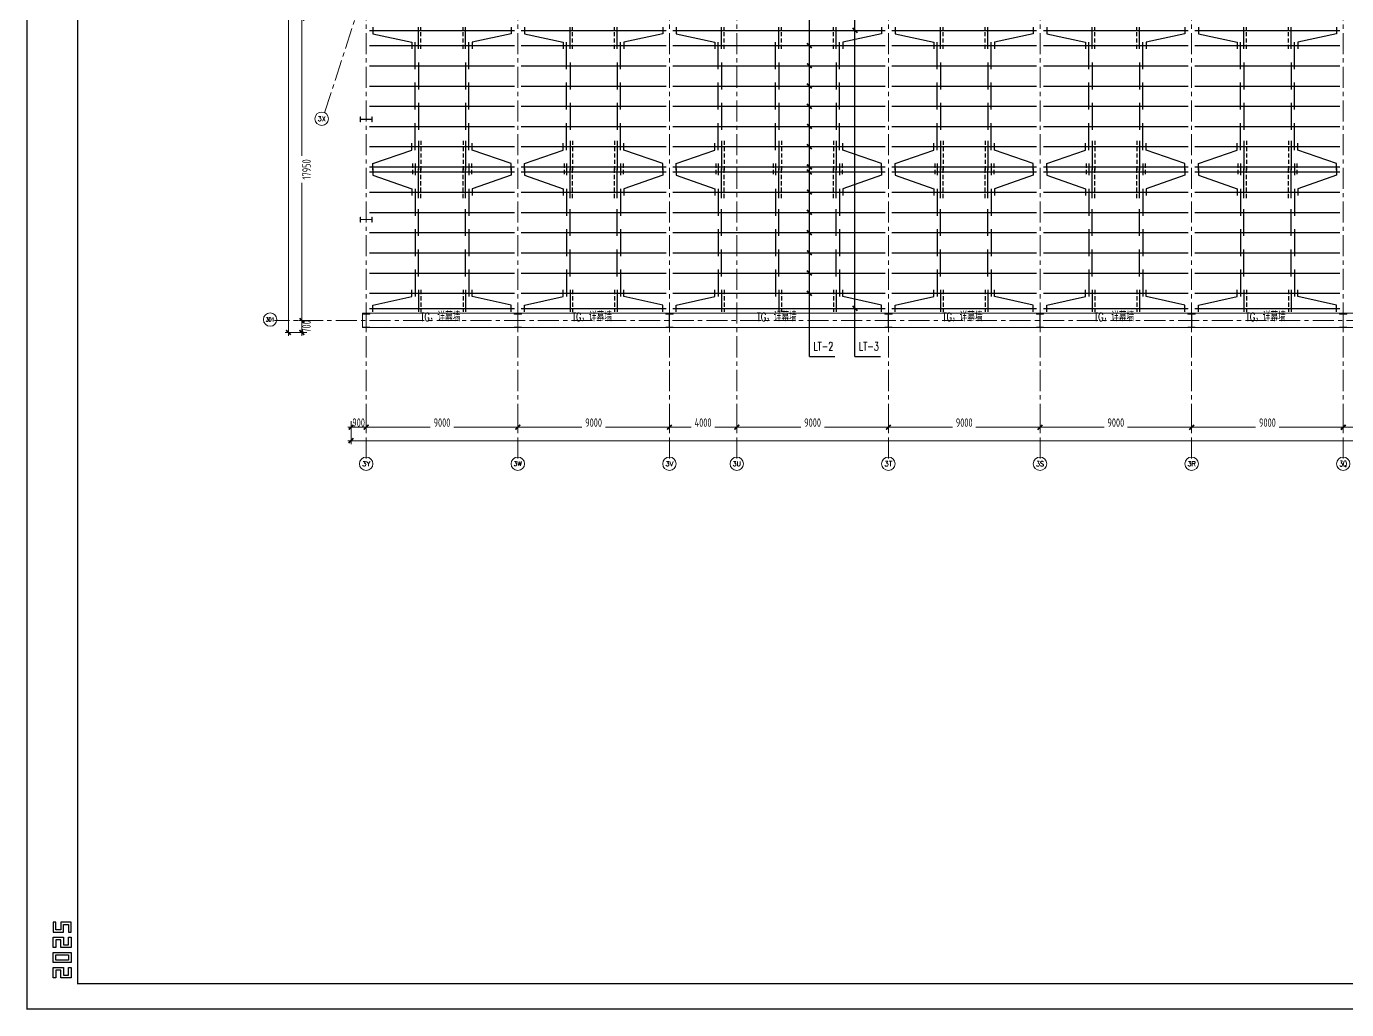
# Model space of a CAD drawing. Extents: x -1201378 to 2367219, y -619313 to 244905.
# Drawn here: x 2112071 to 2190442, y -296140 to -237786 of the extents above; entities that cross this region are included whole.
import ezdxf
from ezdxf.enums import TextEntityAlignment as Align

# ---------------------------------------------------------------- set-up
doc = ezdxf.new("R2010")
doc.units = 0
doc.header["$LTSCALE"] = 1000
doc.linetypes.add('CENTER', pattern=[2, 1.25, -0.25, 0.25, -0.25])
doc.linetypes.add('DASHED', pattern=[0.75, 0.5, -0.25])
doc.layers.get('0').update_dxf_attribs({"linetype": 'CONTINUOUS'})
doc.layers.get('Defpoints').update_dxf_attribs({"linetype": 'CONTINUOUS'})
for name, color, linetype in [('0-cxFrame', 155, 'CONTINUOUS'), ('A-WINDOW', 140, 'CONTINUOUS'), ('S-SGJ', 21, 'CONTINUOUS'), ('S-SHAPE', 51, 'CONTINUOUS')]:
    doc.layers.add(name, color=color, linetype=linetype)
for name, color, linetype, lineweight in [('0-cxText', 131, 'CONTINUOUS', 25), ('S-axis', 111, 'CONTINUOUS', 0), ('S-col', 2, 'CONTINUOUS', 0), ('S-dote', 5, 'CENTER', 0), ('THIN', 7, 'CONTINUOUS', 0), ('梁', 4, 'CONTINUOUS', 18)]:
    doc.layers.add(name, color=color, linetype=linetype, lineweight=lineweight)
doc.styles.add('_TCH_AXIS', font='COMPLEX', dxfattribs={"bigfont": 'GBCBIG'})
doc.styles.add('cx_tuming', font='simhei.ttf')
doc.styles.add('cx_tuqian1', font='')
doc.styles.add('TSSD_Dimension', font='tssdeng.shx', dxfattribs={"width": 0.7, "bigfont": 'hztxt.shx'})
doc.styles.add('TSSD_Rein', font='tj-romans1.shx', dxfattribs={"width": 0.7, "bigfont": 'tj-hztxt.shx'})
doc.styles.add('黑体', font='simhei.ttf', dxfattribs={"width": 0.8})
doc.styles.get('cx_tuqian1').set_extended_font_data('SimSun')
doc.dimstyles.new('TSSD_200_200', dxfattribs={"dimtxt": 500, "dimasz": 200, "dimexe": 200, "dimexo": 500, "dimgap": 200, "dimtad": 1, "dimdec": 0, "dimzin": 0, "dimdsep": 46, "dimtxsty": 'TSSD_Dimension', "dimblk": 'ARCHTICK', "dimcen": 0, "dimdle": 200, "dimclrt": 7, "dimadec": 0, "dimazin": 0, "dimtfac": 1, "dimtdec": 0, "dimtix": 1, "dimtmove": 2, "dimatfit": 3, "dimfxl": 1, "dimtolj": 1, "dimtzin": 0, "dimarcsym": 0})

# ---------------------------------------------------------------- blocks, each defined once
blk = doc.blocks.new('w42343243')
at = {"layer": 'S-col'}
blk.add_lwpolyline([(-165069, 621020), (-164639, 621020), (-164639, 621002), (-164848, 621002), (-164848, 620238), (-164639, 620238), (-164639, 620220), (-165069, 620220), (-165069, 620238), (-164860, 620238), (-164860, 621002), (-165069, 621002)], close=True, dxfattribs=at)
blk = doc.blocks.new('42343')
at = {"layer": 'A-WINDOW'}
for p in [(-148000, -71700), (-139000, -71700), (-130000, -71700), (-117000, -71700), (-108000, -71700), (-99000, -71700), (-90000, -71700)]:
    blk.add_blockref('w42343243', p, dxfattribs=at)
blk = doc.blocks.new('_ArchTick')
at = {"color": 0, "linetype": 'ByBlock', "const_width": 0.5}
blk.add_lwpolyline([(-0.71, -0.71), (0.71, 0.71)], dxfattribs=at)
blk = doc.blocks.new('*D486')
at = {"layer": 'Defpoints', "color": 0, "transparency": 16777216}
for p in [(-268658, -360718), (-267758, -360718), (-267758, -361576)]:
    blk.add_point(p, dxfattribs=at)
at = {"layer": 'S-axis', "color": 0, "lineweight": -2, "transparency": 16777216}
for p, q in [((-268658, -361218), (-268658, -361776)), ((-267758, -361218), (-267758, -361776)), ((-268858, -361576), (-267558, -361576))]:
    blk.add_line(p, q, dxfattribs=at)
at = {"layer": 'S-axis', "color": 0, "lineweight": -2, "transparency": 16777216, "xscale": 200, "yscale": 200, "zscale": 200, "rotation": 180}
blk.add_blockref('_ArchTick', (-268658, -361576), dxfattribs=at)
at = {"layer": 'S-axis', "color": 0, "lineweight": -2, "transparency": 16777216, "xscale": 200, "yscale": 200, "zscale": 200}
blk.add_blockref('_ArchTick', (-267758, -361576), dxfattribs=at)
at = {"layer": 'S-axis', "color": 7, "transparency": 16777216, "insert": (-268208, -361301), "char_height": 500, "attachment_point": 5, "style": 'TSSD_Dimension'}
blk.add_mtext('\\A1;900', dxfattribs=at)
blk = doc.blocks.new('*D487')
at = {"layer": 'Defpoints', "color": 0, "transparency": 16777216}
for p in [(-267758, -360718), (-258758, -360718), (-258758, -361576)]:
    blk.add_point(p, dxfattribs=at)
at = {"layer": 'S-axis', "color": 0, "lineweight": -2, "transparency": 16777216}
for p, q in [((-267758, -361218), (-267758, -361776)), ((-258758, -361218), (-258758, -361776)), ((-267958, -361576), (-263957, -361576)), ((-258558, -361576), (-262560, -361576))]:
    blk.add_line(p, q, dxfattribs=at)
at = {"layer": 'S-axis', "color": 0, "lineweight": -2, "transparency": 16777216, "xscale": 200, "yscale": 200, "zscale": 200, "rotation": 180}
blk.add_blockref('_ArchTick', (-267758, -361576), dxfattribs=at)
at = {"layer": 'S-axis', "color": 0, "lineweight": -2, "transparency": 16777216, "xscale": 200, "yscale": 200, "zscale": 200}
blk.add_blockref('_ArchTick', (-258758, -361576), dxfattribs=at)
at = {"layer": 'S-axis', "color": 7, "transparency": 16777216, "insert": (-263258, -361301), "char_height": 500, "attachment_point": 5, "style": 'TSSD_Dimension'}
blk.add_mtext('\\A1;9000', dxfattribs=at)
blk = doc.blocks.new('*D488')
at = {"layer": 'Defpoints', "color": 0, "transparency": 16777216}
for p in [(-258758, -360718), (-249758, -360718), (-249758, -361576)]:
    blk.add_point(p, dxfattribs=at)
at = {"layer": 'S-axis', "color": 0, "lineweight": -2, "transparency": 16777216}
for p, q in [((-258758, -361218), (-258758, -361776)), ((-249758, -361218), (-249758, -361776)), ((-258958, -361576), (-254957, -361576)), ((-249558, -361576), (-253560, -361576))]:
    blk.add_line(p, q, dxfattribs=at)
at = {"layer": 'S-axis', "color": 0, "lineweight": -2, "transparency": 16777216, "xscale": 200, "yscale": 200, "zscale": 200, "rotation": 180}
blk.add_blockref('_ArchTick', (-258758, -361576), dxfattribs=at)
at = {"layer": 'S-axis', "color": 0, "lineweight": -2, "transparency": 16777216, "xscale": 200, "yscale": 200, "zscale": 200}
blk.add_blockref('_ArchTick', (-249758, -361576), dxfattribs=at)
at = {"layer": 'S-axis', "color": 7, "transparency": 16777216, "insert": (-254258, -361301), "char_height": 500, "attachment_point": 5, "style": 'TSSD_Dimension'}
blk.add_mtext('\\A1;9000', dxfattribs=at)
blk = doc.blocks.new('*D489')
at = {"layer": 'Defpoints', "color": 0, "transparency": 16777216}
for p in [(-249758, -360718), (-245758, -360718), (-245758, -361576)]:
    blk.add_point(p, dxfattribs=at)
at = {"layer": 'S-axis', "color": 0, "lineweight": -2, "transparency": 16777216}
for p, q in [((-249758, -361218), (-249758, -361776)), ((-245758, -361218), (-245758, -361776)), ((-249958, -361576), (-248457, -361576)), ((-245558, -361576), (-247060, -361576))]:
    blk.add_line(p, q, dxfattribs=at)
at = {"layer": 'S-axis', "color": 0, "lineweight": -2, "transparency": 16777216, "xscale": 200, "yscale": 200, "zscale": 200, "rotation": 180}
blk.add_blockref('_ArchTick', (-249758, -361576), dxfattribs=at)
at = {"layer": 'S-axis', "color": 0, "lineweight": -2, "transparency": 16777216, "xscale": 200, "yscale": 200, "zscale": 200}
blk.add_blockref('_ArchTick', (-245758, -361576), dxfattribs=at)
at = {"layer": 'S-axis', "color": 7, "transparency": 16777216, "insert": (-247758, -361301), "char_height": 500, "attachment_point": 5, "style": 'TSSD_Dimension'}
blk.add_mtext('\\A1;4000', dxfattribs=at)
blk = doc.blocks.new('*D490')
at = {"layer": 'Defpoints', "color": 0, "transparency": 16777216}
for p in [(-245758, -360718), (-236758, -360718), (-236758, -361576)]:
    blk.add_point(p, dxfattribs=at)
at = {"layer": 'S-axis', "color": 0, "lineweight": -2, "transparency": 16777216}
for p, q in [((-245758, -361218), (-245758, -361776)), ((-236758, -361218), (-236758, -361776)), ((-245958, -361576), (-241957, -361576)), ((-236558, -361576), (-240560, -361576))]:
    blk.add_line(p, q, dxfattribs=at)
at = {"layer": 'S-axis', "color": 0, "lineweight": -2, "transparency": 16777216, "xscale": 200, "yscale": 200, "zscale": 200, "rotation": 180}
blk.add_blockref('_ArchTick', (-245758, -361576), dxfattribs=at)
at = {"layer": 'S-axis', "color": 0, "lineweight": -2, "transparency": 16777216, "xscale": 200, "yscale": 200, "zscale": 200}
blk.add_blockref('_ArchTick', (-236758, -361576), dxfattribs=at)
at = {"layer": 'S-axis', "color": 7, "transparency": 16777216, "insert": (-241258, -361301), "char_height": 500, "attachment_point": 5, "style": 'TSSD_Dimension'}
blk.add_mtext('\\A1;9000', dxfattribs=at)
blk = doc.blocks.new('*D491')
at = {"layer": 'Defpoints', "color": 0, "transparency": 16777216}
for p in [(-236758, -360718), (-227758, -360718), (-227758, -361576)]:
    blk.add_point(p, dxfattribs=at)
at = {"layer": 'S-axis', "color": 0, "lineweight": -2, "transparency": 16777216}
for p, q in [((-236758, -361218), (-236758, -361776)), ((-227758, -361218), (-227758, -361776)), ((-236958, -361576), (-232957, -361576)), ((-227558, -361576), (-231560, -361576))]:
    blk.add_line(p, q, dxfattribs=at)
at = {"layer": 'S-axis', "color": 0, "lineweight": -2, "transparency": 16777216, "xscale": 200, "yscale": 200, "zscale": 200, "rotation": 180}
blk.add_blockref('_ArchTick', (-236758, -361576), dxfattribs=at)
at = {"layer": 'S-axis', "color": 0, "lineweight": -2, "transparency": 16777216, "xscale": 200, "yscale": 200, "zscale": 200}
blk.add_blockref('_ArchTick', (-227758, -361576), dxfattribs=at)
at = {"layer": 'S-axis', "color": 7, "transparency": 16777216, "insert": (-232258, -361301), "char_height": 500, "attachment_point": 5, "style": 'TSSD_Dimension'}
blk.add_mtext('\\A1;9000', dxfattribs=at)
blk = doc.blocks.new('*D492')
at = {"layer": 'Defpoints', "color": 0, "transparency": 16777216}
for p in [(-227758, -360718), (-218758, -360718), (-218758, -361576)]:
    blk.add_point(p, dxfattribs=at)
at = {"layer": 'S-axis', "color": 0, "lineweight": -2, "transparency": 16777216}
for p, q in [((-227758, -361218), (-227758, -361776)), ((-218758, -361218), (-218758, -361776)), ((-227958, -361576), (-223957, -361576)), ((-218558, -361576), (-222560, -361576))]:
    blk.add_line(p, q, dxfattribs=at)
at = {"layer": 'S-axis', "color": 0, "lineweight": -2, "transparency": 16777216, "xscale": 200, "yscale": 200, "zscale": 200, "rotation": 180}
blk.add_blockref('_ArchTick', (-227758, -361576), dxfattribs=at)
at = {"layer": 'S-axis', "color": 0, "lineweight": -2, "transparency": 16777216, "xscale": 200, "yscale": 200, "zscale": 200}
blk.add_blockref('_ArchTick', (-218758, -361576), dxfattribs=at)
at = {"layer": 'S-axis', "color": 7, "transparency": 16777216, "insert": (-223258, -361301), "char_height": 500, "attachment_point": 5, "style": 'TSSD_Dimension'}
blk.add_mtext('\\A1;9000', dxfattribs=at)
blk = doc.blocks.new('*D493')
at = {"layer": 'Defpoints', "color": 0, "transparency": 16777216}
for p in [(-218758, -360718), (-209758, -360718), (-209758, -361576)]:
    blk.add_point(p, dxfattribs=at)
at = {"layer": 'S-axis', "color": 0, "lineweight": -2, "transparency": 16777216}
for p, q in [((-218758, -361218), (-218758, -361776)), ((-209758, -361218), (-209758, -361776)), ((-218958, -361576), (-214957, -361576)), ((-209558, -361576), (-213560, -361576))]:
    blk.add_line(p, q, dxfattribs=at)
at = {"layer": 'S-axis', "color": 0, "lineweight": -2, "transparency": 16777216, "xscale": 200, "yscale": 200, "zscale": 200, "rotation": 180}
blk.add_blockref('_ArchTick', (-218758, -361576), dxfattribs=at)
at = {"layer": 'S-axis', "color": 0, "lineweight": -2, "transparency": 16777216, "xscale": 200, "yscale": 200, "zscale": 200}
blk.add_blockref('_ArchTick', (-209758, -361576), dxfattribs=at)
at = {"layer": 'S-axis', "color": 7, "transparency": 16777216, "insert": (-214258, -361301), "char_height": 500, "attachment_point": 5, "style": 'TSSD_Dimension'}
blk.add_mtext('\\A1;9000', dxfattribs=at)
blk = doc.blocks.new('*D494')
at = {"layer": 'Defpoints', "color": 0, "transparency": 16777216}
for p in [(-209758, -360718), (-200758, -360718), (-200758, -361576)]:
    blk.add_point(p, dxfattribs=at)
at = {"layer": 'S-axis', "color": 0, "lineweight": -2, "transparency": 16777216}
for p, q in [((-209758, -361218), (-209758, -361776)), ((-200758, -361218), (-200758, -361776)), ((-209958, -361576), (-205957, -361576)), ((-200558, -361576), (-204560, -361576))]:
    blk.add_line(p, q, dxfattribs=at)
at = {"layer": 'S-axis', "color": 0, "lineweight": -2, "transparency": 16777216, "xscale": 200, "yscale": 200, "zscale": 200, "rotation": 180}
blk.add_blockref('_ArchTick', (-209758, -361576), dxfattribs=at)
at = {"layer": 'S-axis', "color": 0, "lineweight": -2, "transparency": 16777216, "xscale": 200, "yscale": 200, "zscale": 200}
blk.add_blockref('_ArchTick', (-200758, -361576), dxfattribs=at)
at = {"layer": 'S-axis', "color": 7, "transparency": 16777216, "insert": (-205258, -361301), "char_height": 500, "attachment_point": 5, "style": 'TSSD_Dimension'}
blk.add_mtext('\\A1;9000', dxfattribs=at)
blk = doc.blocks.new('*D519')
at = {"layer": 'Defpoints', "color": 0, "transparency": 16777216}
for p in [(-270790, -337298), (-271576, -355248), (-270790, -355248)]:
    blk.add_point(p, dxfattribs=at)
at = {"layer": 'S-axis', "color": 0, "lineweight": -2, "transparency": 16777216}
for p, q in [((-271290, -337298), (-271776, -337298)), ((-271576, -337098), (-271576, -345467)), ((-271576, -355448), (-271576, -347079)), ((-271290, -355248), (-271776, -355248))]:
    blk.add_line(p, q, dxfattribs=at)
at = {"layer": 'S-axis', "color": 0, "lineweight": -2, "transparency": 16777216, "xscale": 200, "yscale": 200, "zscale": 200}
for p, rotation in [((-271576, -337298), 90), ((-271576, -355248), 270)]:
    blk.add_blockref('_ArchTick', p, dxfattribs=dict(at, rotation=rotation))
at = {"layer": 'S-axis', "color": 7, "transparency": 16777216, "insert": (-271301, -346273), "char_height": 500, "attachment_point": 5, "rotation": 90, "style": 'TSSD_Dimension'}
blk.add_mtext('\\A1;17950', dxfattribs=at)
blk = doc.blocks.new('*D520')
at = {"layer": 'Defpoints', "color": 0, "transparency": 16777216}
for p in [(-270790, -355248), (-271576, -355948), (-270790, -355948)]:
    blk.add_point(p, dxfattribs=at)
at = {"layer": 'S-axis', "color": 0, "lineweight": -2, "transparency": 16777216}
for p, q in [((-271290, -355248), (-271776, -355248)), ((-271576, -355048), (-271576, -356148)), ((-271290, -355948), (-271776, -355948))]:
    blk.add_line(p, q, dxfattribs=at)
at = {"layer": 'S-axis', "color": 0, "lineweight": -2, "transparency": 16777216, "xscale": 200, "yscale": 200, "zscale": 200}
for p, rotation in [((-271576, -355248), 90), ((-271576, -355948), 270)]:
    blk.add_blockref('_ArchTick', p, dxfattribs=dict(at, rotation=rotation))
at = {"layer": 'S-axis', "color": 7, "transparency": 16777216, "insert": (-271301, -355598), "char_height": 500, "attachment_point": 5, "rotation": 90, "style": 'TSSD_Dimension'}
blk.add_mtext('\\A1;700', dxfattribs=at)
blk = doc.blocks.new('*D458')
at = {"layer": 'Defpoints', "color": 0, "transparency": 16777216}
for p in [(-268658, -360818), (-82958, -360818), (-82958, -362376)]:
    blk.add_point(p, dxfattribs=at)
at = {"layer": 'S-axis', "color": 0, "lineweight": -2, "transparency": 16777216}
for p, q in [((-268658, -361318), (-268658, -362576)), ((-82958, -361318), (-82958, -362576)), ((-268858, -362376), (-176749, -362376)), ((-82758, -362376), (-174868, -362376))]:
    blk.add_line(p, q, dxfattribs=at)
at = {"layer": 'S-axis', "color": 0, "lineweight": -2, "transparency": 16777216, "xscale": 200, "yscale": 200, "zscale": 200, "rotation": 180}
blk.add_blockref('_ArchTick', (-268658, -362376), dxfattribs=at)
at = {"layer": 'S-axis', "color": 0, "lineweight": -2, "transparency": 16777216, "xscale": 200, "yscale": 200, "zscale": 200}
blk.add_blockref('_ArchTick', (-82958, -362376), dxfattribs=at)
at = {"layer": 'S-axis', "color": 7, "transparency": 16777216, "insert": (-175808, -362101), "char_height": 500, "attachment_point": 5, "style": 'TSSD_Dimension'}
blk.add_mtext('\\A1;185700', dxfattribs=at)
blk = doc.blocks.new('*D459')
at = {"layer": 'Defpoints', "color": 0, "transparency": 16777216}
for p in [(-270890, -282748), (-272376, -355948), (-270890, -355948)]:
    blk.add_point(p, dxfattribs=at)
at = {"layer": 'S-axis', "color": 0, "lineweight": -2, "transparency": 16777216}
for p, q in [((-271390, -282748), (-272576, -282748)), ((-272376, -282548), (-272376, -318516)), ((-272376, -356148), (-272376, -320181)), ((-271390, -355948), (-272576, -355948))]:
    blk.add_line(p, q, dxfattribs=at)
at = {"layer": 'S-axis', "color": 0, "lineweight": -2, "transparency": 16777216, "xscale": 200, "yscale": 200, "zscale": 200}
for p, rotation in [((-272376, -282748), 90), ((-272376, -355948), 270)]:
    blk.add_blockref('_ArchTick', p, dxfattribs=dict(at, rotation=rotation))
at = {"layer": 'S-axis', "color": 7, "transparency": 16777216, "insert": (-272101, -319348), "char_height": 500, "attachment_point": 5, "rotation": 90, "style": 'TSSD_Dimension'}
blk.add_mtext('\\A1;73200', dxfattribs=at)
blk = doc.blocks.new('TK22.A0 L(Dragon)')
at = {"layer": '0-cxFrame', "color": 7, "const_width": 0.5}
blk.add_lwpolyline([(0, 0), (-1486, 0), (-1486, 841), (0, 841)], close=True, dxfattribs=at)
at = {"layer": '0-cxFrame', "const_width": 0.5}
blk.add_lwpolyline([(-80, 10), (-1466, 10), (-1466, 831), (-80, 831)], close=True, dxfattribs=at)
at = {"layer": 'Defpoints', "color": 2}
for points in [[(-1474.6, 34.37), (-1475.6, 34.37), (-1475.6, 30.37), (-1471.6, 30.37), (-1471.6, 33.37), (-1469.6, 33.37), (-1469.6, 30.37), (-1468.6, 30.37), (-1468.6, 34.37), (-1472.6, 34.37), (-1472.6, 31.37), (-1474.6, 31.37), (-1474.6, 34.37)], [(-1474.6, 24.37), (-1475.6, 24.37), (-1475.6, 28.37), (-1471.6, 28.37), (-1471.6, 25.37), (-1469.6, 25.37), (-1469.6, 28.37), (-1468.6, 28.37), (-1468.6, 24.37), (-1472.6, 24.37), (-1472.6, 27.37), (-1474.6, 27.37), (-1474.6, 24.37)], [(-1474.6, 12.37), (-1475.6, 12.37), (-1475.6, 16.37), (-1471.6, 16.37), (-1471.6, 13.37), (-1469.6, 13.37), (-1469.6, 16.37), (-1468.6, 16.37), (-1468.6, 12.37), (-1472.6, 12.37), (-1472.6, 15.37), (-1474.6, 15.37), (-1474.6, 12.37)]]:
    blk.add_lwpolyline(points, dxfattribs=at)
for points in [[(-1475.6, 18.37), (-1475.6, 22.37), (-1468.6, 22.37), (-1468.6, 18.37)], [(-1474.6, 19.37), (-1474.6, 21.37), (-1469.6, 21.37), (-1469.6, 19.37)]]:
    blk.add_lwpolyline(points, close=True, dxfattribs=at)
at = {"style": '黑体', "flags": 4}
blk.add_attdef('图幅', text='', height=3.3, dxfattribs=at).set_placement((-40, 3), align=Align.RIGHT)
at = {"layer": '0-cxText', "flags": 4}
for tag, height, style, p in [('建设单位', 3.5, 'cx_tuming', (-45, 240)), ('项目名称', 3.5, 'cx_tuming', (-45, 210)), ('子项名称', 3.5, 'cx_tuming', (-45, 180)), ('工程编号', 3.3, 'cx_tuqian1', (-35, 165)), ('图名1', 3.5, 'cx_tuming', (-45, 87)), ('图名2', 3.5, 'cx_tuming', (-45, 79)), ('图名3', 3.5, 'cx_tuming', (-45, 71)), ('出图日期', 3.3, 'cx_tuqian1', (-39, 60)), ('专业', 3.3, 'cx_tuqian1', (-55, 52)), ('图号', 3.3, 'cx_tuqian1', (-55, 44)), ('版次', 3.3, 'cx_tuqian1', (-20, 44))]:
    blk.add_attdef(tag, text='', height=height, dxfattribs=dict(at, style=style)).set_placement(p, align=Align.MIDDLE)
at = {"layer": 'Defpoints', "color": 6, "flags": 4}
for tag, height, style, p in [('tufu', 3.3, '黑体', (-12, 12)), ('dwfname', 4, 'cx_tuqian1', (-80, 3))]:
    blk.add_attdef(tag, text='', height=height, dxfattribs=dict(at, style=style)).set_placement(p, align=Align.RIGHT)
blk = doc.blocks.new('nt66')
at = {"layer": 'S-col'}
blk.add_lwpolyline([(-195790, 766820), (-195490, 766820), (-195490, 766808), (-195636, 766808), (-195636, 766132), (-195490, 766132), (-195490, 766120), (-195790, 766120), (-195790, 766132), (-195644, 766132), (-195644, 766808), (-195790, 766808)], close=True, dxfattribs=at)
blk = doc.blocks.new('3#轴网')
at = {"layer": 'S-axis'}
for centre in [(-270397.6, -343266.6), (-273461.5, -355183.9), (-267758.5, -363744.2), (-258758.5, -363744.2), (-249758.5, -363744.2), (-245758.5, -363744.2), (-236758.5, -363744.2), (-227758.5, -363744.2), (-218758.5, -363744.2), (-209758.5, -363744.2)]:
    blk.add_circle(centre, 400, dxfattribs=at)
at = {"layer": 'S-dote'}
for p, q in [((-267758.5, -363428.2), (-267758.5, -277213.2)), ((-258758.5, -363428.2), (-258758.5, -277944.2)), ((-249758.5, -363428.2), (-249758.5, -277944.2)), ((-245758.5, -363428.2), (-245758.5, -277948.2)), ((-236758.5, -363428.2), (-236758.5, -277948.2)), ((-227758.5, -363428.2), (-227758.5, -277948.2)), ((-218758.5, -363428.2), (-218758.5, -277944.2)), ((-209758.5, -363428.2), (-209758.5, -277944.2)), ((-78316.2, -355248.2), (-273210.6, -355248.2))]:
    blk.add_line(p, q, dxfattribs=at)
blk.add_lwpolyline([(-270224.1, -342906.2), (-249758.5, -279830.8)], dxfattribs=at)
at = {"layer": 'S-axis', "style": '_TCH_AXIS'}
for s, height, p, p2 in [('3X', 276.42, (-270641.1, -343404.8), (-270154.1, -343404.8)), ('301', 224.46, (-273718, -355296.1), (-273205, -355296.1)), ('3Y', 270.86, (-268003.5, -363879.7), (-267513.4, -363879.7)), ('3W', 255.29, (-259007.7, -363871.9), (-258509.3, -363871.9)), ('3V', 276.42, (-250002, -363882.4), (-249515, -363882.4)), ('3U', 265.5, (-246005, -363877), (-245511.9, -363877)), ('3T', 294.28, (-236996.7, -363891.4), (-236520.2, -363891.4)), ('3S', 300.65, (-227994.7, -363894.5), (-227522.2, -363894.5)), ('3R', 276.42, (-219002, -363882.4), (-218515, -363882.4))]:
    blk.add_text(s, height=height, dxfattribs=at).set_placement(p, p2, align=Align.FIT)
at = {"layer": 'S-axis', "style": '_TCH_AXIS', "width": 0.807692}
blk.add_text('3Q', height=333.94, dxfattribs=at).set_placement((-209983.2, -363911.2), (-209533.7, -363911.2), align=Align.FIT)
at = {"layer": 'S-axis'}
for base, p1, p2, angle, picture, middle in [((-272376.4, -355948.2), (-270890, -282748.2), (-270890, -355948.2), 270, '*D459', (-272101.4, -319348.2)), ((-271576.4, -355248.2), (-270790, -337298.2), (-270790, -355248.2), 270, '*D519', (-271301.4, -346273.2)), ((-271576.4, -355948.2), (-270790, -355248.2), (-270790, -355948.2), 270, '*D520', (-271301.4, -355598.2)), ((-267758.5, -361576), (-268658.5, -360718), (-267758.5, -360718), 0, '*D486', (-268208.5, -361301)), ((-82958.5, -362376), (-268658.5, -360818), (-82958.5, -360818), 0, '*D458', (-175808.5, -362101)), ((-258758.5, -361576), (-267758.5, -360718), (-258758.5, -360718), 0, '*D487', (-263258.5, -361301)), ((-249758.5, -361576), (-258758.5, -360718), (-249758.5, -360718), 0, '*D488', (-254258.5, -361301)), ((-245758.5, -361576), (-249758.5, -360718), (-245758.5, -360718), 0, '*D489', (-247758.5, -361301)), ((-236758.5, -361576), (-245758.5, -360718), (-236758.5, -360718), 0, '*D490', (-241258.5, -361301)), ((-227758.5, -361576), (-236758.5, -360718), (-227758.5, -360718), 0, '*D491', (-232258.5, -361301)), ((-218758.5, -361576), (-227758.5, -360718), (-218758.5, -360718), 0, '*D492', (-223258.5, -361301)), ((-209758.5, -361576), (-218758.5, -360718), (-209758.5, -360718), 0, '*D493', (-214258.5, -361301)), ((-200758.5, -361576), (-209758.5, -360718), (-200758.5, -360718), 0, '*D494', (-205258.5, -361301))]:
    dim = blk.add_linear_dim(base=base, p1=p1, p2=p2, angle=angle, dimstyle='TSSD_200_200', dxfattribs=at)
    dim.commit()
    dim.dimension.update_dxf_attribs({"geometry": picture, "text_midpoint": middle, "dimtype": 161})

msp = doc.modelspace()

# ---------------------------------------------------------------- linework, layer by layer
at = {"layer": 'S-SGJ'}
for p, q in [((2161255.3, -257376), (2161255.3, -184173.2)), ((2158549.7, -257376), (2158549.7, -185073.2)), ((2158549.7, -257376), (2160069.4, -257376)), ((2161255.3, -257376), (2162774.9, -257376))]:
    msp.add_line(p, q, dxfattribs=at)
at = {"layer": 'S-SHAPE'}
for p, q in [((2132441.5, -238023.2), (2141041.5, -238023.2)), ((2135341.5, -239123.2), (2135341.5, -237823.2)), ((2138141.5, -239123.2), (2138141.5, -237823.2)), ((2141441.5, -238023.2), (2150041.5, -238023.2)), ((2144341.5, -239123.2), (2144341.5, -237823.2)), ((2147141.5, -239123.2), (2147141.5, -237823.2)), ((2150441.5, -238023.2), (2163041.5, -238023.2)), ((2153341.5, -239123.2), (2153341.5, -237823.2)), ((2156741.5, -239123.2), (2156741.5, -237823.2)), ((2160141.5, -239123.2), (2160141.5, -237823.2)), ((2163441.5, -238023.2), (2172041.5, -238023.2)), ((2166341.5, -239123.2), (2166341.5, -237823.2)), ((2169141.5, -239123.2), (2169141.5, -237823.2)), ((2172441.5, -238023.2), (2181041.5, -238023.2)), ((2175341.5, -239123.2), (2175341.5, -237823.2)), ((2178141.5, -239123.2), (2178141.5, -237823.2)), ((2181441.5, -238023.2), (2190041.5, -238023.2)), ((2184341.5, -239123.2), (2184341.5, -237823.2)), ((2187141.5, -239123.2), (2187141.5, -237823.2)), ((2132441.5, -238923.2), (2141041.5, -238923.2)), ((2135141.5, -240323.2), (2135141.5, -238723.2)), ((2138341.5, -240323.2), (2138341.5, -238723.2)), ((2141441.5, -238923.2), (2150041.5, -238923.2)), ((2144141.5, -240323.2), (2144141.5, -238723.2)), ((2147341.5, -240323.2), (2147341.5, -238723.2)), ((2150441.5, -238923.2), (2163041.5, -238923.2)), ((2153141.5, -240323.2), (2153141.5, -238723.2)), ((2156541.5, -240323.2), (2156541.5, -238723.2)), ((2160341.5, -240323.2), (2160341.5, -238723.2)), ((2163441.5, -238923.2), (2172041.5, -238923.2)), ((2166141.5, -240323.2), (2166141.5, -238723.2)), ((2169341.5, -240323.2), (2169341.5, -238723.2)), ((2172441.5, -238923.2), (2181041.5, -238923.2)), ((2175141.5, -240323.2), (2175141.5, -238723.2)), ((2178341.5, -240323.2), (2178341.5, -238723.2)), ((2181441.5, -238923.2), (2190041.5, -238923.2)), ((2184141.5, -240323.2), (2184141.5, -238723.2)), ((2187341.5, -240323.2), (2187341.5, -238723.2)), ((2132441.5, -240123.2), (2141041.5, -240123.2)), ((2135341.5, -239923.2), (2135341.5, -241523.2)), ((2138141.5, -239923.2), (2138141.5, -241523.2)), ((2141441.5, -240123.2), (2150041.5, -240123.2)), ((2144341.5, -239923.2), (2144341.5, -241523.2)), ((2147141.5, -239923.2), (2147141.5, -241523.2)), ((2150441.5, -240123.2), (2163041.5, -240123.2)), ((2153341.5, -239923.2), (2153341.5, -241523.2)), ((2156741.5, -239923.2), (2156741.5, -241523.2)), ((2160141.5, -239923.2), (2160141.5, -241523.2)), ((2163441.5, -240123.2), (2172041.5, -240123.2)), ((2166341.5, -239923.2), (2166341.5, -241523.2)), ((2169141.5, -239923.2), (2169141.5, -241523.2)), ((2172441.5, -240123.2), (2181041.5, -240123.2)), ((2175341.5, -239923.2), (2175341.5, -241523.2)), ((2178141.5, -239923.2), (2178141.5, -241523.2)), ((2181441.5, -240123.2), (2190041.5, -240123.2)), ((2184341.5, -239923.2), (2184341.5, -241523.2)), ((2187141.5, -239923.2), (2187141.5, -241523.2)), ((2132441.5, -241323.2), (2141041.5, -241323.2)), ((2135141.5, -242723.2), (2135141.5, -241123.2)), ((2138341.5, -242723.2), (2138341.5, -241123.2)), ((2141441.5, -241323.2), (2150041.5, -241323.2)), ((2144141.5, -242723.2), (2144141.5, -241123.2)), ((2147341.5, -242723.2), (2147341.5, -241123.2)), ((2150441.5, -241323.2), (2163041.5, -241323.2)), ((2153141.5, -242723.2), (2153141.5, -241123.2)), ((2156541.5, -242723.2), (2156541.5, -241123.2)), ((2160341.5, -242723.2), (2160341.5, -241123.2)), ((2163441.5, -241323.2), (2172041.5, -241323.2)), ((2166141.5, -242723.2), (2166141.5, -241123.2)), ((2169341.5, -242723.2), (2169341.5, -241123.2)), ((2172441.5, -241323.2), (2181041.5, -241323.2)), ((2175141.5, -242723.2), (2175141.5, -241123.2)), ((2178341.5, -242723.2), (2178341.5, -241123.2)), ((2181441.5, -241323.2), (2190041.5, -241323.2)), ((2184141.5, -242723.2), (2184141.5, -241123.2)), ((2187341.5, -242723.2), (2187341.5, -241123.2)), ((2132441.5, -242523.2), (2141041.5, -242523.2)), ((2135341.5, -242323.2), (2135341.5, -243923.2)), ((2138141.5, -242323.2), (2138141.5, -243923.2)), ((2141441.5, -242523.2), (2150041.5, -242523.2)), ((2144341.5, -242323.2), (2144341.5, -243923.2)), ((2147141.5, -242323.2), (2147141.5, -243923.2)), ((2150441.5, -242523.2), (2163041.5, -242523.2)), ((2153341.5, -242323.2), (2153341.5, -243923.2)), ((2156741.5, -242323.2), (2156741.5, -243923.2)), ((2160141.5, -242323.2), (2160141.5, -243923.2)), ((2163441.5, -242523.2), (2172041.5, -242523.2)), ((2166341.5, -242323.2), (2166341.5, -243923.2)), ((2169141.5, -242323.2), (2169141.5, -243923.2)), ((2172441.5, -242523.2), (2181041.5, -242523.2)), ((2175341.5, -242323.2), (2175341.5, -243923.2)), ((2178141.5, -242323.2), (2178141.5, -243923.2)), ((2181441.5, -242523.2), (2190041.5, -242523.2)), ((2184341.5, -242323.2), (2184341.5, -243923.2)), ((2187141.5, -242323.2), (2187141.5, -243923.2)), ((2132441.5, -243723.2), (2141041.5, -243723.2)), ((2135141.5, -245123.2), (2135141.5, -243523.2)), ((2138341.5, -245123.2), (2138341.5, -243523.2)), ((2141441.5, -243723.2), (2150041.5, -243723.2)), ((2144141.5, -245123.2), (2144141.5, -243523.2)), ((2147341.5, -245123.2), (2147341.5, -243523.2)), ((2150441.5, -243723.2), (2163041.5, -243723.2)), ((2153141.5, -245123.2), (2153141.5, -243523.2)), ((2156541.5, -245123.2), (2156541.5, -243523.2)), ((2160341.5, -245123.2), (2160341.5, -243523.2)), ((2163441.5, -243723.2), (2172041.5, -243723.2)), ((2166141.5, -245123.2), (2166141.5, -243523.2)), ((2169341.5, -245123.2), (2169341.5, -243523.2)), ((2172441.5, -243723.2), (2181041.5, -243723.2)), ((2175141.5, -245123.2), (2175141.5, -243523.2)), ((2178341.5, -245123.2), (2178341.5, -243523.2)), ((2181441.5, -243723.2), (2190041.5, -243723.2)), ((2184141.5, -245123.2), (2184141.5, -243523.2)), ((2187341.5, -245123.2), (2187341.5, -243523.2)), ((2132441.5, -244923.2), (2141041.5, -244923.2)), ((2135341.5, -244573.2), (2135341.5, -246323.2)), ((2138141.5, -244573.2), (2138141.5, -246323.2)), ((2141441.5, -244923.2), (2150041.5, -244923.2)), ((2144341.5, -244573.2), (2144341.5, -246323.2)), ((2147141.5, -244573.2), (2147141.5, -246323.2)), ((2150441.5, -244923.2), (2163041.5, -244923.2)), ((2153341.5, -244573.2), (2153341.5, -246323.2)), ((2156741.5, -244573.2), (2156741.5, -246323.2)), ((2160141.5, -244573.2), (2160141.5, -246323.2)), ((2163441.5, -244923.2), (2172041.5, -244923.2)), ((2166341.5, -244573.2), (2166341.5, -246323.2)), ((2169141.5, -244573.2), (2169141.5, -246323.2)), ((2172441.5, -244923.2), (2181041.5, -244923.2)), ((2175341.5, -244573.2), (2175341.5, -246323.2)), ((2178141.5, -244573.2), (2178141.5, -246323.2)), ((2181441.5, -244923.2), (2190041.5, -244923.2)), ((2184341.5, -244573.2), (2184341.5, -246323.2)), ((2187141.5, -244573.2), (2187141.5, -246323.2)), ((2135141.5, -245923.2), (2135141.5, -246623.2)), ((2138341.5, -245923.2), (2138341.5, -246623.2)), ((2144141.5, -245923.2), (2144141.5, -246623.2)), ((2147341.5, -245923.2), (2147341.5, -246623.2)), ((2153141.5, -245923.2), (2153141.5, -246623.2)), ((2156541.5, -245923.2), (2156541.5, -246623.2)), ((2160341.5, -245923.2), (2160341.5, -246623.2)), ((2166141.5, -245923.2), (2166141.5, -246623.2)), ((2169341.5, -245923.2), (2169341.5, -246623.2)), ((2175141.5, -245923.2), (2175141.5, -246623.2)), ((2178341.5, -245923.2), (2178341.5, -246623.2)), ((2184141.5, -245923.2), (2184141.5, -246623.2)), ((2187341.5, -245923.2), (2187341.5, -246623.2)), ((2132441.5, -246123.2), (2141041.5, -246123.2)), ((2132441.5, -246423.2), (2141041.5, -246423.2)), ((2135341.5, -247973.2), (2135341.5, -246223.2)), ((2138141.5, -247973.2), (2138141.5, -246223.2)), ((2141441.5, -246123.2), (2150041.5, -246123.2)), ((2141441.5, -246423.2), (2150041.5, -246423.2)), ((2144341.5, -247973.2), (2144341.5, -246223.2)), ((2147141.5, -247973.2), (2147141.5, -246223.2)), ((2150441.5, -246123.2), (2163041.5, -246123.2)), ((2150441.5, -246423.2), (2163041.5, -246423.2)), ((2153341.5, -247973.2), (2153341.5, -246223.2)), ((2156741.5, -247973.2), (2156741.5, -246223.2)), ((2160141.5, -247973.2), (2160141.5, -246223.2)), ((2163441.5, -246123.2), (2172041.5, -246123.2)), ((2163441.5, -246423.2), (2172041.5, -246423.2)), ((2166341.5, -247973.2), (2166341.5, -246223.2)), ((2169141.5, -247973.2), (2169141.5, -246223.2)), ((2172441.5, -246123.2), (2181041.5, -246123.2)), ((2172441.5, -246423.2), (2181041.5, -246423.2)), ((2175341.5, -247973.2), (2175341.5, -246223.2)), ((2178141.5, -247973.2), (2178141.5, -246223.2)), ((2181441.5, -246123.2), (2190041.5, -246123.2)), ((2181441.5, -246423.2), (2190041.5, -246423.2)), ((2184341.5, -247973.2), (2184341.5, -246223.2)), ((2187141.5, -247973.2), (2187141.5, -246223.2)), ((2132441.5, -247623.2), (2141041.5, -247623.2)), ((2135141.5, -247423.2), (2135141.5, -249023.2)), ((2138341.5, -247423.2), (2138341.5, -249023.2)), ((2141441.5, -247623.2), (2150041.5, -247623.2)), ((2144141.5, -247423.2), (2144141.5, -249023.2)), ((2147341.5, -247423.2), (2147341.5, -249023.2)), ((2150441.5, -247623.2), (2163041.5, -247623.2)), ((2153141.5, -247423.2), (2153141.5, -249023.2)), ((2156541.5, -247423.2), (2156541.5, -249023.2)), ((2160341.5, -247423.2), (2160341.5, -249023.2)), ((2163441.5, -247623.2), (2172041.5, -247623.2)), ((2166141.5, -247423.2), (2166141.5, -249023.2)), ((2169341.5, -247423.2), (2169341.5, -249023.2)), ((2172441.5, -247623.2), (2181041.5, -247623.2)), ((2175141.5, -247423.2), (2175141.5, -249023.2)), ((2178341.5, -247423.2), (2178341.5, -249023.2)), ((2181441.5, -247623.2), (2190041.5, -247623.2)), ((2184141.5, -247423.2), (2184141.5, -249023.2)), ((2187341.5, -247423.2), (2187341.5, -249023.2)), ((2132441.5, -248823.2), (2141041.5, -248823.2)), ((2135341.5, -250223.2), (2135341.5, -248623.2)), ((2138141.5, -250223.2), (2138141.5, -248623.2)), ((2141441.5, -248823.2), (2150041.5, -248823.2)), ((2144341.5, -250223.2), (2144341.5, -248623.2)), ((2147141.5, -250223.2), (2147141.5, -248623.2)), ((2150441.5, -248823.2), (2163041.5, -248823.2)), ((2153341.5, -250223.2), (2153341.5, -248623.2)), ((2156741.5, -250223.2), (2156741.5, -248623.2)), ((2160141.5, -250223.2), (2160141.5, -248623.2)), ((2163441.5, -248823.2), (2172041.5, -248823.2)), ((2166341.5, -250223.2), (2166341.5, -248623.2)), ((2169141.5, -250223.2), (2169141.5, -248623.2)), ((2172441.5, -248823.2), (2181041.5, -248823.2)), ((2175341.5, -250223.2), (2175341.5, -248623.2)), ((2178141.5, -250223.2), (2178141.5, -248623.2)), ((2181441.5, -248823.2), (2190041.5, -248823.2)), ((2184341.5, -250223.2), (2184341.5, -248623.2)), ((2187141.5, -250223.2), (2187141.5, -248623.2)), ((2135141.5, -249823.2), (2135141.5, -251423.2)), ((2138341.5, -249823.2), (2138341.5, -251423.2)), ((2144141.5, -249823.2), (2144141.5, -251423.2)), ((2147341.5, -249823.2), (2147341.5, -251423.2)), ((2153141.5, -249823.2), (2153141.5, -251423.2)), ((2156541.5, -249823.2), (2156541.5, -251423.2)), ((2160341.5, -249823.2), (2160341.5, -251423.2)), ((2166141.5, -249823.2), (2166141.5, -251423.2)), ((2169341.5, -249823.2), (2169341.5, -251423.2)), ((2175141.5, -249823.2), (2175141.5, -251423.2)), ((2178341.5, -249823.2), (2178341.5, -251423.2)), ((2184141.5, -249823.2), (2184141.5, -251423.2)), ((2187341.5, -249823.2), (2187341.5, -251423.2)), ((2132441.5, -250023.2), (2141041.5, -250023.2)), ((2141441.5, -250023.2), (2150041.5, -250023.2)), ((2150441.5, -250023.2), (2163041.5, -250023.2)), ((2163441.5, -250023.2), (2172041.5, -250023.2)), ((2172441.5, -250023.2), (2181041.5, -250023.2)), ((2181441.5, -250023.2), (2190041.5, -250023.2)), ((2132441.5, -251223.2), (2141041.5, -251223.2)), ((2135341.5, -252623.2), (2135341.5, -251023.2)), ((2138141.5, -252623.2), (2138141.5, -251023.2)), ((2141441.5, -251223.2), (2150041.5, -251223.2)), ((2144341.5, -252623.2), (2144341.5, -251023.2)), ((2147141.5, -252623.2), (2147141.5, -251023.2)), ((2150441.5, -251223.2), (2163041.5, -251223.2)), ((2153341.5, -252623.2), (2153341.5, -251023.2)), ((2156741.5, -252623.2), (2156741.5, -251023.2)), ((2160141.5, -252623.2), (2160141.5, -251023.2)), ((2163441.5, -251223.2), (2172041.5, -251223.2)), ((2166341.5, -252623.2), (2166341.5, -251023.2)), ((2169141.5, -252623.2), (2169141.5, -251023.2)), ((2172441.5, -251223.2), (2181041.5, -251223.2)), ((2175341.5, -252623.2), (2175341.5, -251023.2)), ((2178141.5, -252623.2), (2178141.5, -251023.2)), ((2181441.5, -251223.2), (2190041.5, -251223.2)), ((2184341.5, -252623.2), (2184341.5, -251023.2)), ((2187141.5, -252623.2), (2187141.5, -251023.2)), ((2135141.5, -252223.2), (2135141.5, -253823.2)), ((2138341.5, -252223.2), (2138341.5, -253823.2)), ((2144141.5, -252223.2), (2144141.5, -253823.2)), ((2147341.5, -252223.2), (2147341.5, -253823.2)), ((2153141.5, -252223.2), (2153141.5, -253823.2)), ((2156541.5, -252223.2), (2156541.5, -253823.2)), ((2160341.5, -252223.2), (2160341.5, -253823.2)), ((2166141.5, -252223.2), (2166141.5, -253823.2)), ((2169341.5, -252223.2), (2169341.5, -253823.2)), ((2175141.5, -252223.2), (2175141.5, -253823.2)), ((2178341.5, -252223.2), (2178341.5, -253823.2)), ((2184141.5, -252223.2), (2184141.5, -253823.2)), ((2187341.5, -252223.2), (2187341.5, -253823.2)), ((2132441.5, -252423.2), (2141041.5, -252423.2)), ((2141441.5, -252423.2), (2150041.5, -252423.2)), ((2150441.5, -252423.2), (2163041.5, -252423.2)), ((2163441.5, -252423.2), (2172041.5, -252423.2)), ((2172441.5, -252423.2), (2181041.5, -252423.2)), ((2181441.5, -252423.2), (2190041.5, -252423.2)), ((2132441.5, -253623.2), (2141041.5, -253623.2)), ((2135341.5, -253423.2), (2135341.5, -254723.2)), ((2138141.5, -253423.2), (2138141.5, -254723.2)), ((2141441.5, -253623.2), (2150041.5, -253623.2)), ((2144341.5, -253423.2), (2144341.5, -254723.2)), ((2147141.5, -253423.2), (2147141.5, -254723.2)), ((2150441.5, -253623.2), (2163041.5, -253623.2)), ((2153341.5, -253423.2), (2153341.5, -254723.2)), ((2156741.5, -253423.2), (2156741.5, -254723.2)), ((2160141.5, -253423.2), (2160141.5, -254723.2)), ((2163441.5, -253623.2), (2172041.5, -253623.2)), ((2166341.5, -253423.2), (2166341.5, -254723.2)), ((2169141.5, -253423.2), (2169141.5, -254723.2)), ((2172441.5, -253623.2), (2181041.5, -253623.2)), ((2175341.5, -253423.2), (2175341.5, -254723.2)), ((2178141.5, -253423.2), (2178141.5, -254723.2)), ((2181441.5, -253623.2), (2190041.5, -253623.2)), ((2184341.5, -253423.2), (2184341.5, -254723.2)), ((2187141.5, -253423.2), (2187141.5, -254723.2)), ((2132441.5, -254523.2), (2141041.5, -254523.2)), ((2141441.5, -254523.2), (2150041.5, -254523.2)), ((2150441.5, -254523.2), (2163041.5, -254523.2)), ((2163441.5, -254523.2), (2172041.5, -254523.2)), ((2172441.5, -254523.2), (2181041.5, -254523.2)), ((2181441.5, -254523.2), (2190041.5, -254523.2))]:
    msp.add_line(p, q, dxfattribs=at)
at = {"layer": 'S-SHAPE', "linetype": 'DASHED', "ltscale": 0.5}
for p, q in [((2135491.5, -239123.2), (2135491.5, -237823.2)), ((2137991.5, -239123.2), (2137991.5, -237823.2)), ((2144491.5, -239123.2), (2144491.5, -237823.2)), ((2146991.5, -239123.2), (2146991.5, -237823.2)), ((2153491.5, -239123.2), (2153491.5, -237823.2)), ((2156891.5, -239123.2), (2156891.5, -237823.2)), ((2159991.5, -239123.2), (2159991.5, -237823.2)), ((2166491.5, -239123.2), (2166491.5, -237823.2)), ((2168991.5, -239123.2), (2168991.5, -237823.2)), ((2175491.5, -239123.2), (2175491.5, -237823.2)), ((2177991.5, -239123.2), (2177991.5, -237823.2)), ((2184491.5, -239123.2), (2184491.5, -237823.2)), ((2186991.5, -239123.2), (2186991.5, -237823.2)), ((2135491.5, -244573.2), (2135491.5, -246323.2)), ((2137991.5, -244573.2), (2137991.5, -246323.2)), ((2144491.5, -244573.2), (2144491.5, -246323.2)), ((2146991.5, -244573.2), (2146991.5, -246323.2)), ((2153491.5, -244573.2), (2153491.5, -246323.2)), ((2156891.5, -244573.2), (2156891.5, -246323.2)), ((2159991.5, -244573.2), (2159991.5, -246323.2)), ((2166491.5, -244573.2), (2166491.5, -246323.2)), ((2168991.5, -244573.2), (2168991.5, -246323.2)), ((2175491.5, -244573.2), (2175491.5, -246323.2)), ((2177991.5, -244573.2), (2177991.5, -246323.2)), ((2184491.5, -244573.2), (2184491.5, -246323.2)), ((2186991.5, -244573.2), (2186991.5, -246323.2)), ((2134991.5, -245923.2), (2134991.5, -246623.2)), ((2138491.5, -245923.2), (2138491.5, -246623.2)), ((2143991.5, -245923.2), (2143991.5, -246623.2)), ((2147491.5, -245923.2), (2147491.5, -246623.2)), ((2152991.5, -245923.2), (2152991.5, -246623.2)), ((2156391.5, -245923.2), (2156391.5, -246623.2)), ((2160491.5, -245923.2), (2160491.5, -246623.2)), ((2165991.5, -245923.2), (2165991.5, -246623.2)), ((2169491.5, -245923.2), (2169491.5, -246623.2)), ((2174991.5, -245923.2), (2174991.5, -246623.2)), ((2178491.5, -245923.2), (2178491.5, -246623.2)), ((2183991.5, -245923.2), (2183991.5, -246623.2)), ((2187491.5, -245923.2), (2187491.5, -246623.2)), ((2135491.5, -247973.2), (2135491.5, -246223.2)), ((2137991.5, -247973.2), (2137991.5, -246223.2)), ((2144491.5, -247973.2), (2144491.5, -246223.2)), ((2146991.5, -247973.2), (2146991.5, -246223.2)), ((2153491.5, -247973.2), (2153491.5, -246223.2)), ((2156891.5, -247973.2), (2156891.5, -246223.2)), ((2159991.5, -247973.2), (2159991.5, -246223.2)), ((2166491.5, -247973.2), (2166491.5, -246223.2)), ((2168991.5, -247973.2), (2168991.5, -246223.2)), ((2175491.5, -247973.2), (2175491.5, -246223.2)), ((2177991.5, -247973.2), (2177991.5, -246223.2)), ((2184491.5, -247973.2), (2184491.5, -246223.2)), ((2186991.5, -247973.2), (2186991.5, -246223.2)), ((2135491.5, -253423.2), (2135491.5, -254723.2)), ((2137991.5, -253423.2), (2137991.5, -254723.2)), ((2144491.5, -253423.2), (2144491.5, -254723.2)), ((2146991.5, -253423.2), (2146991.5, -254723.2)), ((2153491.5, -253423.2), (2153491.5, -254723.2)), ((2156891.5, -253423.2), (2156891.5, -254723.2)), ((2159991.5, -253423.2), (2159991.5, -254723.2)), ((2166491.5, -253423.2), (2166491.5, -254723.2)), ((2168991.5, -253423.2), (2168991.5, -254723.2)), ((2175491.5, -253423.2), (2175491.5, -254723.2)), ((2177991.5, -253423.2), (2177991.5, -254723.2)), ((2184491.5, -253423.2), (2184491.5, -254723.2)), ((2186991.5, -253423.2), (2186991.5, -254723.2))]:
    msp.add_line(p, q, dxfattribs=at)
at = {"layer": 'S-SHAPE'}
for points in [[(2132641.5, -237823.2), (2132641.5, -238223.2), (2134941.5, -238723.2), (2134941.5, -239123.2)], [(2140841.5, -237823.2), (2140841.5, -238223.2), (2138541.5, -238723.2), (2138541.5, -239123.2)], [(2141641.5, -237823.2), (2141641.5, -238223.2), (2143941.5, -238723.2), (2143941.5, -239123.2)], [(2149841.5, -237823.2), (2149841.5, -238223.2), (2147541.5, -238723.2), (2147541.5, -239123.2)], [(2150641.5, -237823.2), (2150641.5, -238223.2), (2152941.5, -238723.2), (2152941.5, -239123.2)], [(2162841.5, -237823.2), (2162841.5, -238223.2), (2160541.5, -238723.2), (2160541.5, -239123.2)], [(2163641.5, -237823.2), (2163641.5, -238223.2), (2165941.5, -238723.2), (2165941.5, -239123.2)], [(2171841.5, -237823.2), (2171841.5, -238223.2), (2169541.5, -238723.2), (2169541.5, -239123.2)], [(2172641.5, -237823.2), (2172641.5, -238223.2), (2174941.5, -238723.2), (2174941.5, -239123.2)], [(2180841.5, -237823.2), (2180841.5, -238223.2), (2178541.5, -238723.2), (2178541.5, -239123.2)], [(2181641.5, -237823.2), (2181641.5, -238223.2), (2183941.5, -238723.2), (2183941.5, -239123.2)], [(2189841.5, -237823.2), (2189841.5, -238223.2), (2187541.5, -238723.2), (2187541.5, -239123.2)], [(2132641.5, -246323.2), (2132641.5, -245923.2), (2134941.5, -245123.2), (2134941.5, -244723.2)], [(2140841.5, -246323.2), (2140841.5, -245923.2), (2138541.5, -245123.2), (2138541.5, -244723.2)], [(2141641.5, -246323.2), (2141641.5, -245923.2), (2143941.5, -245123.2), (2143941.5, -244723.2)], [(2149841.5, -246323.2), (2149841.5, -245923.2), (2147541.5, -245123.2), (2147541.5, -244723.2)], [(2150641.5, -246323.2), (2150641.5, -245923.2), (2152941.5, -245123.2), (2152941.5, -244723.2)], [(2162841.5, -246323.2), (2162841.5, -245923.2), (2160541.5, -245123.2), (2160541.5, -244723.2)], [(2163641.5, -246323.2), (2163641.5, -245923.2), (2165941.5, -245123.2), (2165941.5, -244723.2)], [(2171841.5, -246323.2), (2171841.5, -245923.2), (2169541.5, -245123.2), (2169541.5, -244723.2)], [(2172641.5, -246323.2), (2172641.5, -245923.2), (2174941.5, -245123.2), (2174941.5, -244723.2)], [(2180841.5, -246323.2), (2180841.5, -245923.2), (2178541.5, -245123.2), (2178541.5, -244723.2)], [(2181641.5, -246323.2), (2181641.5, -245923.2), (2183941.5, -245123.2), (2183941.5, -244723.2)], [(2189841.5, -246323.2), (2189841.5, -245923.2), (2187541.5, -245123.2), (2187541.5, -244723.2)], [(2132641.5, -246223.2), (2132641.5, -246623.2), (2134941.5, -247423.2), (2134941.5, -247823.2)], [(2140841.5, -246223.2), (2140841.5, -246623.2), (2138541.5, -247423.2), (2138541.5, -247823.2)], [(2141641.5, -246223.2), (2141641.5, -246623.2), (2143941.5, -247423.2), (2143941.5, -247823.2)], [(2149841.5, -246223.2), (2149841.5, -246623.2), (2147541.5, -247423.2), (2147541.5, -247823.2)], [(2150641.5, -246223.2), (2150641.5, -246623.2), (2152941.5, -247423.2), (2152941.5, -247823.2)], [(2162841.5, -246223.2), (2162841.5, -246623.2), (2160541.5, -247423.2), (2160541.5, -247823.2)], [(2163641.5, -246223.2), (2163641.5, -246623.2), (2165941.5, -247423.2), (2165941.5, -247823.2)], [(2171841.5, -246223.2), (2171841.5, -246623.2), (2169541.5, -247423.2), (2169541.5, -247823.2)], [(2172641.5, -246223.2), (2172641.5, -246623.2), (2174941.5, -247423.2), (2174941.5, -247823.2)], [(2180841.5, -246223.2), (2180841.5, -246623.2), (2178541.5, -247423.2), (2178541.5, -247823.2)], [(2181641.5, -246223.2), (2181641.5, -246623.2), (2183941.5, -247423.2), (2183941.5, -247823.2)], [(2189841.5, -246223.2), (2189841.5, -246623.2), (2187541.5, -247423.2), (2187541.5, -247823.2)], [(2132641.5, -254723.2), (2132641.5, -254323.2), (2134941.5, -253823.2), (2134941.5, -253423.2)], [(2140841.5, -254723.2), (2140841.5, -254323.2), (2138541.5, -253823.2), (2138541.5, -253423.2)], [(2141641.5, -254723.2), (2141641.5, -254323.2), (2143941.5, -253823.2), (2143941.5, -253423.2)], [(2149841.5, -254723.2), (2149841.5, -254323.2), (2147541.5, -253823.2), (2147541.5, -253423.2)], [(2150641.5, -254723.2), (2150641.5, -254323.2), (2152941.5, -253823.2), (2152941.5, -253423.2)], [(2162841.5, -254723.2), (2162841.5, -254323.2), (2160541.5, -253823.2), (2160541.5, -253423.2)], [(2163641.5, -254723.2), (2163641.5, -254323.2), (2165941.5, -253823.2), (2165941.5, -253423.2)], [(2171841.5, -254723.2), (2171841.5, -254323.2), (2169541.5, -253823.2), (2169541.5, -253423.2)], [(2172641.5, -254723.2), (2172641.5, -254323.2), (2174941.5, -253823.2), (2174941.5, -253423.2)], [(2180841.5, -254723.2), (2180841.5, -254323.2), (2178541.5, -253823.2), (2178541.5, -253423.2)], [(2181641.5, -254723.2), (2181641.5, -254323.2), (2183941.5, -253823.2), (2183941.5, -253423.2)], [(2189841.5, -254723.2), (2189841.5, -254323.2), (2187541.5, -253823.2), (2187541.5, -253423.2)]]:
    msp.add_lwpolyline(points, dxfattribs=at)
at = {"layer": '梁'}
msp.add_lwpolyline([(2132026.5, -254798.2), (2316456.5, -254798.2), (2316456.5, -255648.2), (2132026.5, -255648.2)], close=True, dxfattribs=at)

# ---------------------------------------------------------------- block references
at = {"layer": '0-cxFrame', "xscale": 150, "yscale": 150, "zscale": 150}
msp.add_blockref('TK22.A0 L(Dragon)', (2335008.3, -296102.2), dxfattribs=at)
at = {"layer": 'S-axis'}
msp.add_blockref('3#轴网', (2400000, 100000), dxfattribs=at)
at = {"layer": 'S-col'}
msp.add_blockref('42343', (2445095.7, -804168.2), dxfattribs=at)
at = {"layer": 'S-col', "rotation": 90}
for p in [(2898711.5, -47658.2), (2898711.5, -53608.2)]:
    msp.add_blockref('nt66', p, dxfattribs=at)
at = {"layer": 'S-SGJ', "xscale": 200, "yscale": 200, "zscale": 200, "rotation": 89.99999999999997}
for p in [(2161255.3, -238023.2), (2158549.7, -238923.2), (2158549.7, -240123.2), (2158549.7, -241323.2), (2158549.7, -242523.2), (2158549.7, -243723.2), (2158549.7, -244923.2), (2158549.7, -246123.2), (2158549.7, -246423.2), (2158549.7, -247623.2), (2158549.7, -248823.2), (2158549.7, -250023.2), (2158549.7, -251223.2), (2158549.7, -252423.2), (2158549.7, -253623.2), (2161255.3, -254523.2)]:
    msp.add_blockref('_ArchTick', p, dxfattribs=at)

# ---------------------------------------------------------------- texts
at = {"layer": 'THIN', "style": 'TSSD_Rein', "width": 0.7}
for s, p in [('TG，详幕墙', (2136645.8, -255426.4)), ('TG，详幕墙', (2145645.8, -255426.4)), ('TG，详幕墙', (2156615.7, -255426.4)), ('TG，详幕墙', (2167645.8, -255426.4)), ('TG，详幕墙', (2176645.8, -255426.4)), ('TG，详幕墙', (2185645.8, -255426.4)), ('LT-2', (2159378.6, -257176)), ('LT-3', (2162084.2, -257176))]:
    msp.add_text(s, height=500, dxfattribs=at).set_placement(p, align=Align.BOTTOM_CENTER)

doc.saveas('drawing.dxf')
